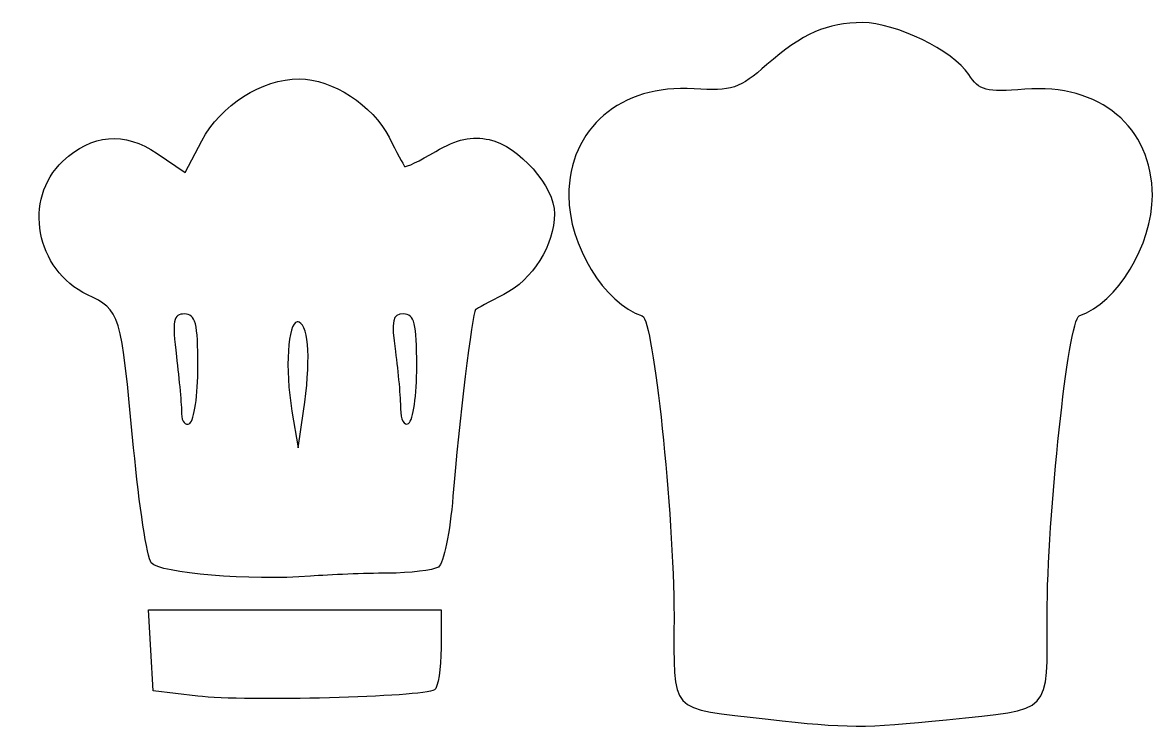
# Model space of a CAD drawing. Header units: centimetres. Extents: x -11.8 to 10, y -0.4 to 13.2.
import ezdxf

# ---------------------------------------------------------------- set-up
doc = ezdxf.new("R2010")
doc.units = ezdxf.units.CM
doc.header["$MEASUREMENT"] = 0
doc.layers.add('Layer 1', color=7, linetype='Continuous')

msp = doc.modelspace()

# ---------------------------------------------------------------- linework, layer by layer
at = {"layer": 'Layer 1'}
msp.add_open_spline([(2.54955, -0.18923), (0.58757, 0.03829), (0.73881, -0.12732), (0.73531, 1.79729), (0.73531, 1.79729), (0.73168, 3.79504), (0.33877, 7.51769), (0.124, 7.58928), (0.124, 7.58928), (-0.61213, 7.83465), (-1.29478, 8.95202), (-1.29385, 9.91002), (-1.29385, 9.91002), (-1.29258, 11.21171), (-0.29595, 12.06251), (1.12104, 11.97156), (1.12104, 11.97156), (1.85814, 11.92424), (1.99405, 11.96929), (2.5278, 12.43785), (2.5278, 12.43785), (3.21168, 13.0382), (3.69025, 13.24831), (4.37383, 13.24831), (4.37383, 13.24831), (5.0083, 13.24831), (6.12158, 12.70482), (6.41998, 12.2494), (6.41998, 12.2494), (6.62809, 11.93179), (6.75038, 11.89926), (7.50194, 11.96158), (7.50194, 11.96158), (8.948, 12.0815), (9.96224, 11.23621), (9.96352, 9.91002), (9.96352, 9.91002), (9.96445, 8.95762), (9.28837, 7.84457), (8.55455, 7.59036), (8.55455, 7.59036), (8.34252, 7.51691), (7.93437, 3.72345), (7.93274, 1.81104), (7.93274, 1.81104), (7.93108, -0.12635), (8.07087, 0.01866), (5.99374, -0.20024), (5.99374, -0.20024), (4.39743, -0.36846), (4.08659, -0.36746), (2.54955, -0.18923)], degree=3, knots=[0, 0, 0, 0, 0.07142857, 0.07142857, 0.07142857, 0.07142857, 0.14285714, 0.14285714, 0.14285714, 0.14285714, 0.21428571, 0.21428571, 0.21428571, 0.21428571, 0.28571429, 0.28571429, 0.28571429, 0.28571429, 0.35714286, 0.35714286, 0.35714286, 0.35714286, 0.42857143, 0.42857143, 0.42857143, 0.42857143, 0.5, 0.5, 0.5, 0.5, 0.57142857, 0.57142857, 0.57142857, 0.57142857, 0.64285714, 0.64285714, 0.64285714, 0.64285714, 0.71428571, 0.71428571, 0.71428571, 0.71428571, 0.78571429, 0.78571429, 0.78571429, 0.78571429, 0.85714286, 0.85714286, 0.85714286, 0.85714286, 1, 1, 1, 1], dxfattribs=at)
at = {"layer": 'Layer 1', "color": 7}
for points, knots in [([(-6.49774, 12.16089), (-7.21228, 12.16178), (-8.0123, 11.65347), (-8.37378, 10.96989), (-8.37378, 10.96989), (-8.37378, 10.96989), (-8.6984, 10.35872), (-8.6984, 10.35872), (-8.6984, 10.35872), (-8.6984, 10.35872), (-9.23793, 10.72587), (-9.23793, 10.72587), (-9.23793, 10.72587), (-9.86747, 11.15077), (-10.49787, 11.09789), (-11.05353, 10.57588), (-11.05353, 10.57588), (-11.83198, 9.84457), (-11.58105, 8.47368), (-10.58116, 7.99687), (-10.58116, 7.99687), (-9.94288, 7.6925), (-9.94144, 7.68563), (-9.69015, 5.04624), (-9.69015, 5.04624), (-9.5837, 3.9282), (-9.43003, 2.92932), (-9.34987, 2.82543), (-9.34987, 2.82543), (-9.1951, 2.62486), (-7.42763, 2.47638), (-6.27834, 2.56798), (-6.27834, 2.56798), (-5.90083, 2.59806), (-5.23134, 2.62487), (-4.79183, 2.62618), (-4.79183, 2.62618), (-4.35232, 2.6275), (-3.9113, 2.6812), (-3.81127, 2.74483), (-3.81127, 2.74483), (-3.71125, 2.80847), (-3.58519, 3.42288), (-3.52919, 4.11045), (-3.52919, 4.11045), (-3.41479, 5.5152), (-3.15539, 7.66025), (-3.09488, 7.71032), (-3.09488, 7.71032), (-3.07304, 7.72838), (-2.82893, 7.85995), (-2.55087, 8.00135), (-2.55087, 8.00135), (-1.99587, 8.28359), (-1.57031, 8.95979), (-1.57031, 9.56174), (-1.57031, 9.56174), (-1.57031, 10.0865), (-2.25518, 10.86412), (-2.82847, 10.99004), (-2.82847, 10.99004), (-3.16498, 11.06395), (-3.45605, 11.00034), (-3.86052, 10.76169), (-3.86052, 10.76169), (-4.17032, 10.57891), (-4.44151, 10.45014), (-4.46274, 10.47513), (-4.46274, 10.47513), (-4.48397, 10.50013), (-4.61861, 10.7515), (-4.76273, 11.03481), (-4.76273, 11.03481), (-5.0791, 11.65676), (-5.85482, 12.16009), (-6.49774, 12.16089)], [0, 0, 0, 0, 0.05, 0.05, 0.05, 0.05, 0.1, 0.1, 0.1, 0.1, 0.15, 0.15, 0.15, 0.15, 0.2, 0.2, 0.2, 0.2, 0.25, 0.25, 0.25, 0.25, 0.3, 0.3, 0.3, 0.3, 0.35, 0.35, 0.35, 0.35, 0.4, 0.4, 0.4, 0.4, 0.45, 0.45, 0.45, 0.45, 0.5, 0.5, 0.5, 0.5, 0.55, 0.55, 0.55, 0.55, 0.6, 0.6, 0.6, 0.6, 0.65, 0.65, 0.65, 0.65, 0.7, 0.7, 0.7, 0.7, 0.75, 0.75, 0.75, 0.75, 0.8, 0.8, 0.8, 0.8, 0.85, 0.85, 0.85, 0.85, 0.9, 0.9, 0.9, 0.9, 1, 1, 1, 1]), ([(-8.70735, 7.62748), (-8.49635, 7.62748), (-8.4499, 7.44911), (-8.4499, 6.62006), (-8.4499, 6.62006), (-8.4499, 6.06612), (-8.52061, 5.56952), (-8.60661, 5.51637), (-8.60661, 5.51637), (-8.69261, 5.46322), (-8.76257, 5.5466), (-8.76332, 5.70218), (-8.76332, 5.70218), (-8.76407, 5.85776), (-8.80983, 6.35436), (-8.86406, 6.80587), (-8.86406, 6.80587), (-8.94773, 7.50245), (-8.92486, 7.62748), (-8.70735, 7.62748)], [0, 0, 0, 0, 0.16666667, 0.16666667, 0.16666667, 0.16666667, 0.33333333, 0.33333333, 0.33333333, 0.33333333, 0.5, 0.5, 0.5, 0.5, 0.66666667, 0.66666667, 0.66666667, 0.66666667, 1, 1, 1, 1]), ([(-6.53356, 7.47749), (-6.5215, 7.47887), (-6.5086, 7.47733), (-6.4955, 7.47077), (-6.4955, 7.47077), (-6.30437, 7.37521), (-6.27129, 6.69145), (-6.41266, 5.75144), (-6.41266, 5.75144), (-6.41266, 5.75144), (-6.51788, 5.04624), (-6.51788, 5.04624), (-6.51788, 5.04624), (-6.51788, 5.04624), (-6.63654, 5.75367), (-6.63654, 5.75367), (-6.63654, 5.75367), (-6.7736, 6.57448), (-6.71437, 7.45683), (-6.53356, 7.47749)], [0, 0, 0, 0, 0.16666667, 0.16666667, 0.16666667, 0.16666667, 0.33333333, 0.33333333, 0.33333333, 0.33333333, 0.5, 0.5, 0.5, 0.5, 0.66666667, 0.66666667, 0.66666667, 0.66666667, 1, 1, 1, 1]), ([(-4.48289, 7.62748), (-4.27254, 7.62748), (-4.22767, 7.44827), (-4.22767, 6.62006), (-4.22767, 6.62006), (-4.22767, 6.06612), (-4.29838, 5.56952), (-4.38438, 5.51637), (-4.38438, 5.51637), (-4.47217, 5.46211), (-4.5411, 5.58605), (-4.5411, 5.79845), (-4.5411, 5.79845), (-4.5411, 6.00653), (-4.58491, 6.50312), (-4.6396, 6.90214), (-4.6396, 6.90214), (-4.72293, 7.51008), (-4.69725, 7.62748), (-4.48289, 7.62748)], [0, 0, 0, 0, 0.16666667, 0.16666667, 0.16666667, 0.16666667, 0.33333333, 0.33333333, 0.33333333, 0.33333333, 0.5, 0.5, 0.5, 0.5, 0.66666667, 0.66666667, 0.66666667, 0.66666667, 1, 1, 1, 1]), ([(-3.8875, 0.37321), (-3.81687, 0.41686), (-3.75908, 0.78266), (-3.75908, 1.1861), (-3.75908, 1.1861), (-3.75908, 1.1861), (-3.75908, 1.91962), (-3.75908, 1.91962), (-3.75908, 1.91962), (-3.75908, 1.91962), (-6.58053, 1.91962), (-6.58053, 1.91962), (-6.58053, 1.91962), (-6.58053, 1.91962), (-9.40198, 1.91962), (-9.40198, 1.91962), (-9.40198, 1.91962), (-9.40198, 1.91962), (-9.35608, 1.13778), (-9.35608, 1.13778), (-9.35608, 1.13778), (-9.35608, 1.13778), (-9.31017, 0.35593), (-9.31017, 0.35593), (-9.31017, 0.35593), (-9.31017, 0.35593), (-8.45014, 0.25388), (-8.45014, 0.25388), (-8.45014, 0.25388), (-7.54747, 0.14677), (-4.10835, 0.23671), (-3.8875, 0.37321)], [0, 0, 0, 0, 0.11111111, 0.11111111, 0.11111111, 0.11111111, 0.22222222, 0.22222222, 0.22222222, 0.22222222, 0.33333333, 0.33333333, 0.33333333, 0.33333333, 0.44444444, 0.44444444, 0.44444444, 0.44444444, 0.55555556, 0.55555556, 0.55555556, 0.55555556, 0.66666667, 0.66666667, 0.66666667, 0.66666667, 0.77777778, 0.77777778, 0.77777778, 0.77777778, 1, 1, 1, 1])]:
    msp.add_open_spline(points, degree=3, knots=knots, dxfattribs=at)

doc.saveas('drawing.dxf')
